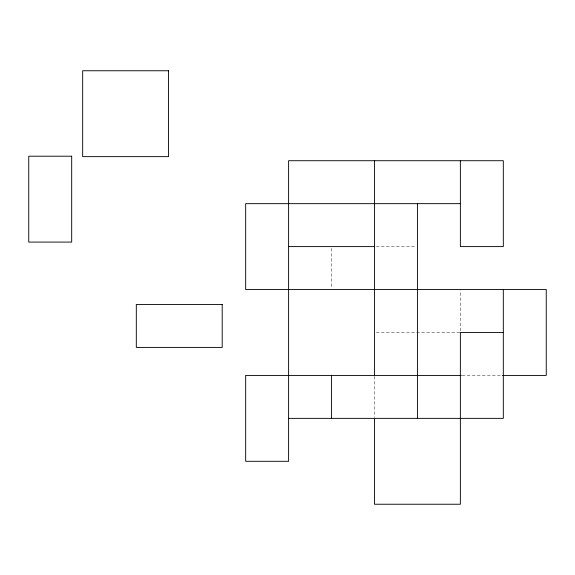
<?xml version="1.0" encoding="UTF-8"?>
<svg xmlns="http://www.w3.org/2000/svg" width="575" height="575" viewBox="0 0 575 575"><rect width="100%" height="100%" fill="white"/><g stroke="black" fill="none" stroke-linecap="round" stroke-linejoin="round"><path stroke-width="0.43" stroke-dasharray="2.88 2.16" d="M376.28 246.603L416.537 246.603M376.28 332.479L460.367 332.479L460.367 290.433M462.156 375.418L501.522 375.418M374.49 376.316L374.49 417.464M331.552 248.386L331.552 288.643"/><path stroke-width="0.86" d="M460.367 203.658L245.669 203.658L245.669 289.541L546.25 289.541L546.25 375.418L502.413 375.418M288.607 246.603L374.49 246.603M503.312 332.479L460.367 332.479L460.367 504.239L374.49 504.239L374.49 418.363M461.265 375.418L245.669 375.418L245.669 461.301L288.607 461.301L288.607 160.72L503.312 160.72L503.312 246.603L460.367 246.603L460.367 160.72M288.607 418.363L503.312 418.363L503.312 289.541M417.428 203.658L417.428 418.363M374.49 160.72L374.49 375.418M331.552 375.418L331.552 418.363M168.54 70.761L82.663 70.761L82.663 156.637L168.54 156.637L168.54 70.761M71.688 156.206L28.75 156.206L28.75 242.089L71.688 242.089L71.688 156.206M222.194 304.477L136.311 304.477L136.311 347.415L222.194 347.415L222.194 304.477"/></g></svg>
